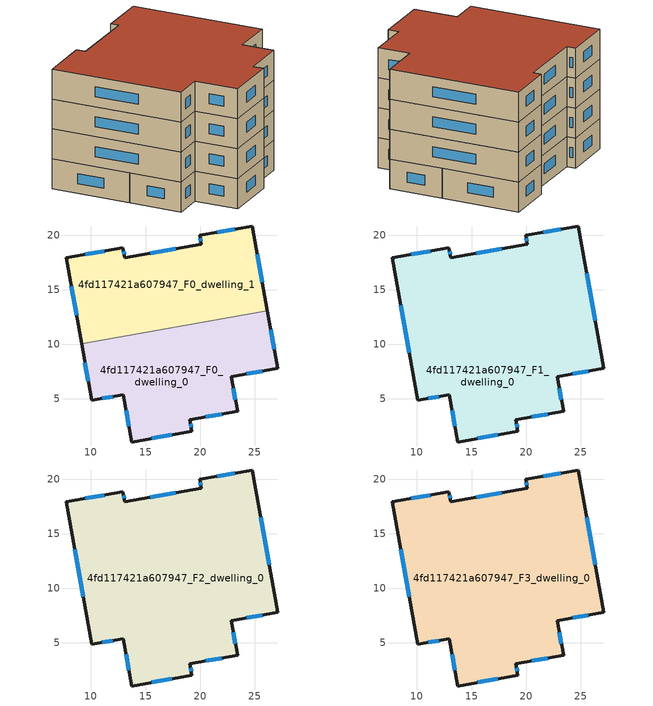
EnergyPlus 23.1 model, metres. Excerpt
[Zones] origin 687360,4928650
4fd117421a607947_F0_dwelling_0
 floor ground (EU_floor_Construction): 26.18,13.06 27.12,7.77 22.87,7.02 23.44,3.82 19.07,3.06 19.26,2 13.74,1.02 12.96,5.36 10.06,4.84 9.14,10.04 z0
 wall outside (EU_wall_Construction): 9.14,10.04 10.06,4.84 12.96,5.36 13.74,1.02 19.26,2 19.07,3.06 23.44,3.82 22.87,7.02 27.12,7.77 26.18,13.06 z0:3
 wall to 4fd117421a607947_F0_dwelling_1 (EU_wall_Construction): 26.18,13.06 9.14,10.04 z0:3
 window (EU_Window_Construction): 13.22,3.91 13.48,2.47 / 11.03,5.01 11.99,5.19 / 9.44,8.31 9.75,6.57 / 26.81,9.53 26.49,11.3 / 24.29,7.27 25.7,7.52 / 23.25,4.89 23.06,5.95 / 20.53,3.31 21.98,3.57 / 19.2,2.35 19.13,2.71 / 15.58,1.35 17.42,1.67 z1:2
4fd117421a607947_F0_dwelling_1
 floor ground (EU_floor_Construction): 24.8,20.83 26.18,13.06 9.14,10.04 7.74,17.92 12.93,18.84 13.09,17.92 20.12,19.16 19.97,19.97 z0
 wall outside (EU_wall_Construction): 26.18,13.06 24.8,20.83 19.97,19.97 20.12,19.16 13.09,17.92 12.93,18.84 7.74,17.92 9.14,10.04 z0:3
 window (EU_Window_Construction): 17.78,18.75 15.43,18.33 / 20.02,19.7 20.07,19.43 / 23.19,20.54 21.58,20.26 / 25.72,15.65 25.26,18.24 / 8.2,15.29 8.67,12.67 / 11.2,18.53 9.47,18.23 / 13.04,18.23 12.98,18.53 z1:2
4fd117421a607947_F1_dwelling_0
 floor to 4fd117421a607947_F0_dwelling_0 (EU_floor_Construction): 26.18,13.06 27.12,7.77 22.87,7.02 23.44,3.82 19.07,3.06 19.26,2 13.74,1.02 12.96,5.36 10.06,4.84 9.14,10.04 z3
 floor to 4fd117421a607947_F0_dwelling_1 (EU_floor_Construction): 24.8,20.83 26.18,13.06 9.14,10.04 7.74,17.92 12.93,18.84 13.09,17.92 20.12,19.16 19.97,19.97 z3
 wall outside (EU_wall_Construction): 12.96,5.36 13.74,1.02 19.26,2 19.07,3.06 23.44,3.82 22.87,7.02 27.12,7.77 24.8,20.83 19.97,19.97 20.12,19.16 13.09,17.92 12.93,18.84 7.74,17.92 10.06,4.84 12.96,5.36 z3:6
 window (EU_Window_Construction): 13.22,3.91 13.48,2.47 / 11.03,5.01 11.99,5.19 / 8.51,13.56 9.29,9.2 / 11.2,18.53 9.47,18.23 / 13.04,18.23 12.98,18.53 / 17.78,18.75 15.43,18.33 / 20.02,19.7 20.07,19.43 / 23.19,20.54 21.58,20.26 / 26.35,12.12 25.57,16.48 / 24.29,7.27 25.7,7.52 / 23.25,4.89 23.06,5.95 / 20.53,3.31 21.98,3.57 / 19.2,2.35 19.13,2.71 / 15.58,1.35 17.42,1.67 z4:5
4fd117421a607947_F2_dwelling_0
 floor to 4fd117421a607947_F1_dwelling_0 (EU_floor_Construction): 24.8,20.83 27.12,7.77 22.87,7.02 23.44,3.82 19.07,3.06 19.26,2 13.74,1.02 12.96,5.36 10.06,4.84 7.74,17.92 12.93,18.84 13.09,17.92 20.12,19.16 19.97,19.97 z6
 wall outside (EU_wall_Construction): 12.96,5.36 13.74,1.02 19.26,2 19.07,3.06 23.44,3.82 22.87,7.02 27.12,7.77 24.8,20.83 19.97,19.97 20.12,19.16 13.09,17.92 12.93,18.84 7.74,17.92 10.06,4.84 12.96,5.36 z6:9
 window (EU_Window_Construction): 13.22,3.91 13.48,2.47 / 11.03,5.01 11.99,5.19 / 8.51,13.56 9.29,9.2 / 11.2,18.53 9.47,18.23 / 13.04,18.23 12.98,18.53 / 17.78,18.75 15.43,18.33 / 20.02,19.7 20.07,19.43 / 23.19,20.54 21.58,20.26 / 26.35,12.12 25.57,16.48 / 24.29,7.27 25.7,7.52 / 23.25,4.89 23.06,5.95 / 20.53,3.31 21.98,3.57 / 19.2,2.35 19.13,2.71 / 15.58,1.35 17.42,1.67 z7:8
4fd117421a607947_F3_dwelling_0
 floor to 4fd117421a607947_F2_dwelling_0 (EU_floor_Construction): 24.8,20.83 27.12,7.77 22.87,7.02 23.44,3.82 19.07,3.06 19.26,2 13.74,1.02 12.96,5.36 10.06,4.84 7.74,17.92 12.93,18.84 13.09,17.92 20.12,19.16 19.97,19.97 z9
 wall outside (EU_wall_Construction): 12.96,5.36 13.74,1.02 19.26,2 19.07,3.06 23.44,3.82 22.87,7.02 27.12,7.77 24.8,20.83 19.97,19.97 20.12,19.16 13.09,17.92 12.93,18.84 7.74,17.92 10.06,4.84 12.96,5.36 z9:12
 window (EU_Window_Construction): 13.22,3.91 13.48,2.47 / 11.03,5.01 11.99,5.19 / 8.51,13.56 9.29,9.2 / 11.2,18.53 9.47,18.23 / 13.04,18.23 12.98,18.53 / 17.78,18.75 15.43,18.33 / 20.02,19.7 20.07,19.43 / 23.19,20.54 21.58,20.26 / 26.35,12.12 25.57,16.48 / 24.29,7.27 25.7,7.52 / 23.25,4.89 23.06,5.95 / 20.53,3.31 21.98,3.57 / 19.2,2.35 19.13,2.71 / 15.58,1.35 17.42,1.67 z10:11
 roof outside (EU_roof_Construction): 23.44,3.82 22.87,7.02 27.12,7.77 24.8,20.83 19.97,19.97 20.12,19.16 13.09,17.92 12.93,18.84 7.74,17.92 10.06,4.84 12.96,5.36 13.74,1.02 19.26,2 19.07,3.06 z12
[Building]
EU S2 Campaign: North Axis=0; Terrain=City; Solar Distribution=FullExterior
[Site:Location]
Bologna: Latitude=44.5; Longitude=11.25; Time Zone=1; Elevation=37
[SizingPeriod:WeatherFileDays]
AnnualSizingPeriod: Begin Month=1; Begin Day of Month=1; End Month=12; End Day of Month=31; Day of Week for Start Day=Monday; Use Weather File Daylight Saving Period=No; Use Weather File Rain and Snow Indicators=No
[MATERIAL]
EU_InternalMass_Material: Roughness=MediumRough; Thickness=0.1; Conductivity=1; Density=1800; Specific Heat=900; Thermal Absorptance=0.9; Solar Absorptance=0.7; Visible Absorptance=0.7
[MATERIAL:NOMASS] Roughness=MediumRough; Thermal Absorptance=0.9; Solar Absorptance=0.7; Visible Absorptance=0.7
Name | Thermal Resistance
EU_wall_NoMass | 0.937881
EU_roof_NoMass | 0.548572
EU_floor_NoMass | 0.71348
[WINDOWMATERIAL:SIMPLEGLAZINGSYSTEM]
EU_Window_SimpleGlazing: UFactor=4.25633; Solar Heat Gain Coefficient=0.85; Visible Transmittance=0.85
[CONSTRUCTION]
EU_wall_Construction: EU_wall_NoMass
EU_roof_Construction: EU_roof_NoMass
EU_floor_Construction: EU_floor_NoMass
EU_InternalMass_Construction: EU_InternalMass_Material
EU_Window_Construction: EU_Window_SimpleGlazing
[ZONE] Type=1; Multiplier=1; Ceiling Height=autocalculate; Floor Area=autocalculate; Part of Total Floor Area=Yes
Name | Volume
4fd117421a607947_F0_dwelling_0 | 393.811
4fd117421a607947_F1_dwelling_0 | 787.605
4fd117421a607947_F2_dwelling_0; 4fd117421a607947_F3_dwelling_0 | 787.607
4fd117421a607947_F0_dwelling_1 | 393.795
[INTERNALMASS] Construction=EU_InternalMass_Construction
Name | Zone or ZoneList | Surface Area
4fd117421a607947_F0_dwelling_0_EU_InternalMass | 4fd117421a607947_F0_dwelling_0 | 131.271
4fd117421a607947_F0_dwelling_1_EU_InternalMass | 4fd117421a607947_F0_dwelling_1 | 131.265
4fd117421a607947_F1_dwelling_0_EU_InternalMass | 4fd117421a607947_F1_dwelling_0 | 262.536
4fd117421a607947_F2_dwelling_0_EU_InternalMass | 4fd117421a607947_F2_dwelling_0 | 262.536
4fd117421a607947_F3_dwelling_0_EU_InternalMass | 4fd117421a607947_F3_dwelling_0 | 262.536
[OTHEREQUIPMENT] Fuel Type=Electricity; Design Level Calculation Method=Watts/Area; Power per Zone Floor Area=1; Fraction Latent=0; Fraction Radiant=0; Fraction Lost=0; Carbon Dioxide Generation Rate=0; EndUse Subcategory=EU_Step8_InternalGains
Name | Zone or ZoneList or Space or SpaceList | Schedule
EU_Step8_InternalGain_4fd117421a607947_F0_dwelling_0_f000 | 4fd117421a607947_F0_dwelling_0 | EU_Step8_GainSchedule_4fd117421a607947_F0_dwelling_0_f000
EU_Step8_InternalGain_4fd117421a607947_F0_dwelling_1_f000 | 4fd117421a607947_F0_dwelling_1 | EU_Step8_GainSchedule_4fd117421a607947_F0_dwelling_1_f000
EU_Step8_InternalGain_4fd117421a607947_F1_dwelling_0_f000 | 4fd117421a607947_F1_dwelling_0 | EU_Step8_GainSchedule_4fd117421a607947_F1_dwelling_0_f000
EU_Step8_InternalGain_4fd117421a607947_F2_dwelling_0_f000 | 4fd117421a607947_F2_dwelling_0 | EU_Step8_GainSchedule_4fd117421a607947_F2_dwelling_0_f000
EU_Step8_InternalGain_4fd117421a607947_F3_dwelling_0_f000 | 4fd117421a607947_F3_dwelling_0 | EU_Step8_GainSchedule_4fd117421a607947_F3_dwelling_0_f000
[ZONEVENTILATION:DESIGNFLOWRATE] Schedule=EU_AlwaysOn; Design Flow Rate Calculation Method=AirChanges/Hour; Air Changes per Hour=0.687892; Ventilation Type=Natural; Fan Pressure Rise=0; Fan Total Efficiency=1; Constant Term Coefficient=1; Temperature Term Coefficient=0; Velocity Term Coefficient=0; Velocity Squared Term Coefficient=0; Minimum Indoor Temperature=-100; Maximum Indoor Temperature=100; Delta Temperature=-100; Minimum Outdoor Temperature=-100; Maximum Outdoor Temperature=100; Maximum Wind Speed=40
Name | Zone or ZoneList or Space or SpaceList
EU_ConstantAir_4fd117421a607947_F0_dwelling_0 | 4fd117421a607947_F0_dwelling_0
EU_ConstantAir_4fd117421a607947_F0_dwelling_1 | 4fd117421a607947_F0_dwelling_1
EU_ConstantAir_4fd117421a607947_F1_dwelling_0 | 4fd117421a607947_F1_dwelling_0
EU_ConstantAir_4fd117421a607947_F2_dwelling_0 | 4fd117421a607947_F2_dwelling_0
EU_ConstantAir_4fd117421a607947_F3_dwelling_0 | 4fd117421a607947_F3_dwelling_0
[HVACTEMPLATE:THERMOSTAT] Constant Heating Setpoint=20; Constant Cooling Setpoint=50
EU_HeatOnly_4fd117421a607947_F0_dwelling_0; EU_HeatOnly_4fd117421a607947_F0_dwelling_1; EU_HeatOnly_4fd117421a607947_F1_dwelling_0; EU_HeatOnly_4fd117421a607947_F2_dwelling_0; EU_HeatOnly_4fd117421a607947_F3_dwelling_0
[HVACTEMPLATE:ZONE:IDEALLOADSAIRSYSTEM] System Availability Schedule=EU_AlwaysOn; Maximum Heating Supply Air Temperature=50; Minimum Cooling Supply Air Temperature=13; Maximum Heating Supply Air Humidity Ratio=0.0156; Minimum Cooling Supply Air Humidity Ratio=0.0077; Heating Limit=NoLimit; Cooling Limit=NoLimit; Heating Availability Schedule=EU_AlwaysOn; Cooling Availability Schedule=EU_CoolingOff; Dehumidification Control Type=ConstantSensibleHeatRatio; Cooling Sensible Heat Ratio=0.7; Dehumidification Setpoint=60; Humidification Control Type=None; Humidification Setpoint=30; Outdoor Air Method=None; Outdoor Air Flow Rate per Person=0.00944; Outdoor Air Flow Rate per Zone Floor Area=0; Outdoor Air Flow Rate per Zone=0; Demand Controlled Ventilation Type=None; Outdoor Air Economizer Type=NoEconomizer; Heat Recovery Type=None; Sensible Heat Recovery Effectiveness=0.7; Latent Heat Recovery Effectiveness=0.65
Name | Template Thermostat
4fd117421a607947_F0_dwelling_0 | EU_HeatOnly_4fd117421a607947_F0_dwelling_0
4fd117421a607947_F0_dwelling_1 | EU_HeatOnly_4fd117421a607947_F0_dwelling_1
4fd117421a607947_F1_dwelling_0 | EU_HeatOnly_4fd117421a607947_F1_dwelling_0
4fd117421a607947_F2_dwelling_0 | EU_HeatOnly_4fd117421a607947_F2_dwelling_0
4fd117421a607947_F3_dwelling_0 | EU_HeatOnly_4fd117421a607947_F3_dwelling_0
[SIZING:ZONE] Zone Cooling Design Supply Air Temperature Input Method=SupplyAirTemperature; Zone Cooling Design Supply Air Temperature=13; Zone Heating Design Supply Air Temperature Input Method=SupplyAirTemperature; Zone Heating Design Supply Air Temperature=50; Zone Cooling Design Supply Air Humidity Ratio=0.008; Zone Heating Design Supply Air Humidity Ratio=0.008; Cooling Design Air Flow Method=DesignDay; Cooling Design Air Flow Rate=0; Cooling Minimum Air Flow per Zone Floor Area=0.000762; Cooling Minimum Air Flow=0; Cooling Minimum Air Flow Fraction=0.2; Heating Design Air Flow Method=DesignDay; Heating Design Air Flow Rate=0; Heating Maximum Air Flow per Zone Floor Area=0.002032; Heating Maximum Air Flow=0.141576; Heating Maximum Air Flow Fraction=0.3; Account for Dedicated Outdoor Air System=No; Dedicated Outdoor Air System Control Strategy=NeutralSupplyAir; Dedicated Outdoor Air Low Setpoint Temperature for Design=autosize; Dedicated Outdoor Air High Setpoint Temperature for Design=autosize; Zone Load Sizing Method=Sensible Load Only No Latent Load; Zone Latent Cooling Design Supply Air Humidity Ratio Input Method=HumidityRatioDifference; Zone Cooling Design Supply Air Humidity Ratio Difference=0.005; Zone Latent Heating Design Supply Air Humidity Ratio Input Method=HumidityRatioDifference; Zone Humidification Design Supply Air Humidity Ratio Difference=0.005
4fd117421a607947_F0_dwelling_0; 4fd117421a607947_F0_dwelling_1; 4fd117421a607947_F1_dwelling_0; 4fd117421a607947_F2_dwelling_0; 4fd117421a607947_F3_dwelling_0
[SCHEDULE:CONSTANT]
Name | Hourly Value
EU_AlwaysOn | 1
EU_CoolingOff | 0
[SCHEDULE:FILE] Column Number=1; Rows to Skip at Top=0; Number of Hours of Data=8760; Column Separator=Comma; Interpolate to Timestep=No; Minutes per Item=60; Adjust Schedule for Daylight Savings=Yes
Name | File
EU_Step8_GainSchedule_4fd117421a607947_F0_dwelling_0_f000 | ../../schedules/4fd117421a607947/4fd117421a607947_F0_dwelling_0_f000_gain.csv
EU_Step8_GainSchedule_4fd117421a607947_F0_dwelling_1_f000 | ../../schedules/4fd117421a607947/4fd117421a607947_F0_dwelling_1_f000_gain.csv
EU_Step8_GainSchedule_4fd117421a607947_F1_dwelling_0_f000 | ../../schedules/4fd117421a607947/4fd117421a607947_F1_dwelling_0_f000_gain.csv
EU_Step8_GainSchedule_4fd117421a607947_F2_dwelling_0_f000 | ../../schedules/4fd117421a607947/4fd117421a607947_F2_dwelling_0_f000_gain.csv
EU_Step8_GainSchedule_4fd117421a607947_F3_dwelling_0_f000 | ../../schedules/4fd117421a607947/4fd117421a607947_F3_dwelling_0_f000_gain.csv
